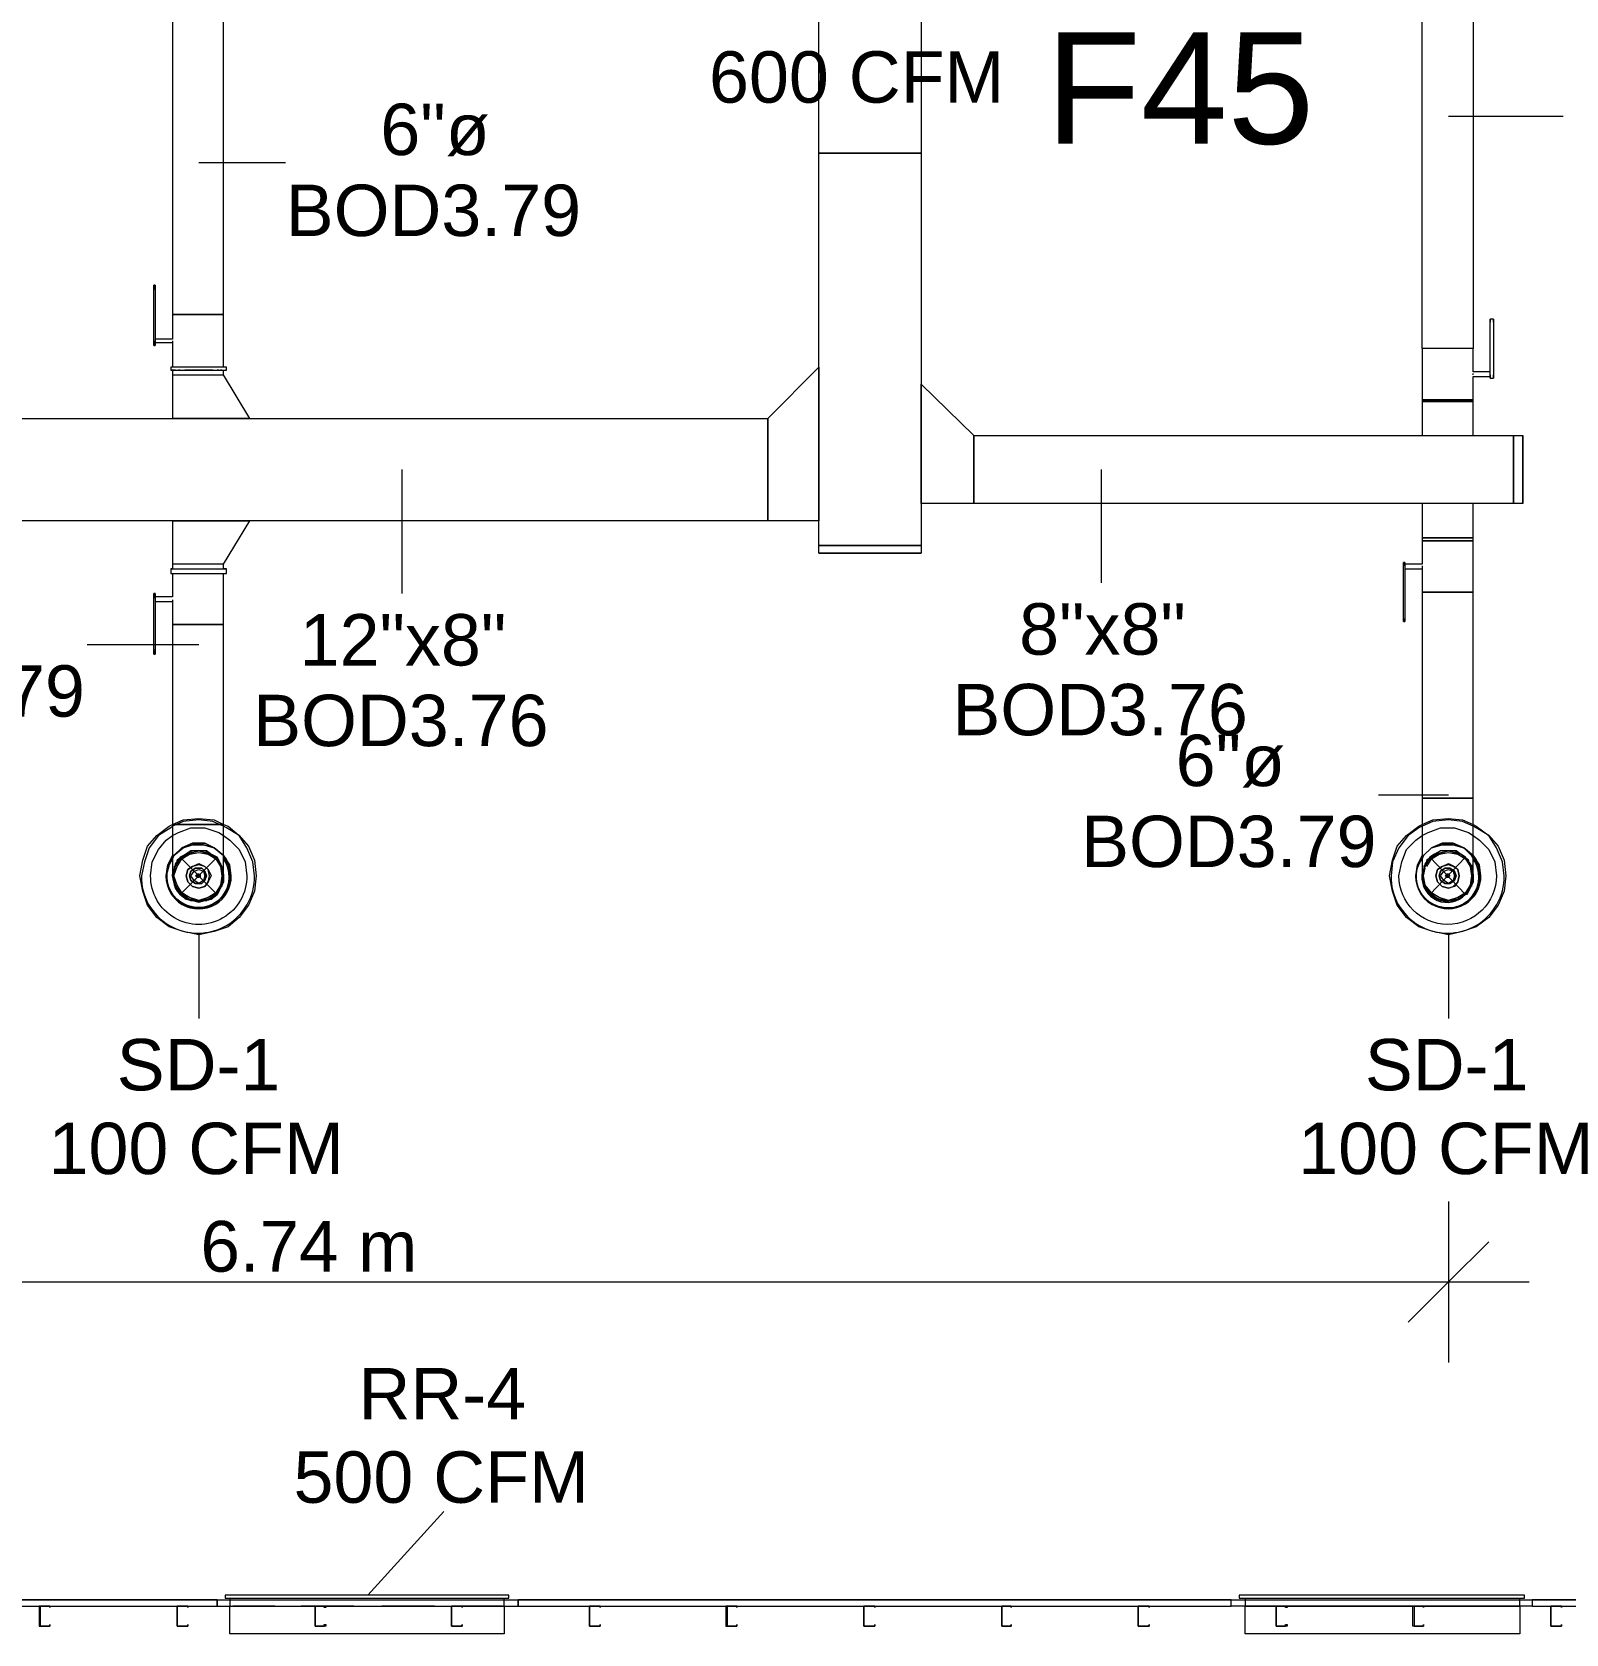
# Model space of a CAD drawing. Header units: metres. Extents: x -2 to 237, y -8 to 52.
# Drawn here: x 10.975 to 15.507, y 34.806 to 39.539 of the extents above; entities that cross this region are included whole.
import ezdxf

# ---------------------------------------------------------------- set-up
doc = ezdxf.new("R2010")
doc.units = ezdxf.units.M
doc.layers.add('HVAC - Ductos', color=5, linetype='Continuous', lineweight=0)
doc.layers.add('PDF4_Text', color=7, linetype='Continuous', lineweight=0)
doc.layers.add('PDF4_Geometry', color=7, linetype='Continuous', lineweight=0, true_color=0xaaaaaa)
doc.styles.add('PDF Arial-BoldMT-Identity-H', font='arial.ttf')
doc.styles.add('PDF Helvetica', font='')
doc.styles.get('PDF Helvetica').set_extended_font_data('Helvetica')

msp = doc.modelspace()

# ---------------------------------------------------------------- linework, layer by layer
at = {"layer": 'HVAC - Ductos', "lineweight": 0}
for points in [[(11.3892, 40.2898), (11.3892, 38.7045), (11.3892, 38.6312), (11.3389, 38.6312)], [(11.5405, 38.5487), (11.5405, 38.7045), (11.5313, 38.7045), (11.5221, 38.7045), (11.5038, 38.7045), (11.4854, 38.7045), (11.4672, 38.7045), (11.4488, 38.7045), (11.4305, 38.7045), (11.4122, 38.7045), (11.3984, 38.7045), (11.3938, 38.7045), (11.3892, 38.7045), (11.3938, 38.7045), (11.3984, 38.7045), (11.4122, 38.7045), (11.4305, 38.7045), (11.4488, 38.7045), (11.4672, 38.7045), (11.4854, 38.7045), (11.5038, 38.7045), (11.5221, 38.7045), (11.5313, 38.7045), (11.5405, 38.7045), (11.5405, 40.2898)], [(15.2332, 40.2165), (15.2332, 38.6037), (15.2241, 38.6037), (15.2104, 38.6037), (15.1966, 38.6037), (15.1782, 38.6037), (15.1599, 38.6037), (15.137, 38.6037), (15.1187, 38.6037), (15.105, 38.6037), (15.0912, 38.6037), (15.0866, 38.6037), (15.0821, 38.6037), (15.0821, 40.2165)], [(15.1599, 39.291), (15.499, 39.291)], [(11.4672, 39.1535), (11.7237, 39.1535)], [(11.3389, 38.7916), (11.3343, 38.7916)], [(11.3343, 38.6266), (11.3343, 38.6221), (11.3343, 38.6175), (11.3343, 38.6129), (11.3343, 38.6175), (11.3343, 38.6221), (11.3343, 38.6266), (11.3343, 38.7778)], [(11.3389, 38.7778), (11.3389, 38.6266), (11.3389, 38.6221), (11.3389, 38.6175), (11.3389, 38.6129), (11.3389, 38.6175), (11.3389, 38.6221)], [(15.2241, 38.4525), (15.2332, 38.4525), (15.2241, 38.4525), (15.2104, 38.4525), (15.1966, 38.4525), (15.1782, 38.4525), (15.1599, 38.4525), (15.137, 38.4525), (15.1187, 38.4525), (15.105, 38.4525), (15.0912, 38.4525), (15.0866, 38.4525), (15.0821, 38.4525), (15.0821, 38.4479), (15.0821, 38.3472), (15.0866, 38.3472), (15.0912, 38.3472), (15.105, 38.3472), (15.1187, 38.3472), (15.137, 38.3472), (15.1599, 38.3472), (15.1782, 38.3472), (15.1966, 38.3472), (15.2104, 38.3472), (15.2241, 38.3472), (15.2332, 38.3472), (15.2332, 38.4479), (15.2332, 38.4525), (15.2332, 38.5213), (15.2836, 38.5213), (15.2836, 38.5259), (15.2836, 38.5213), (15.2836, 38.5167), (15.2836, 38.5213), (15.2836, 38.5259), (15.2836, 38.6816), (15.2836, 38.6862), (15.2836, 38.6908), (15.2836, 38.6862), (15.2836, 38.6816)], [(15.2928, 38.6908), (15.2836, 38.6908)], [(15.2928, 38.6816), (15.2928, 38.6862), (15.2928, 38.6908), (15.2928, 38.6862), (15.2928, 38.6816), (15.2928, 38.5259), (15.2928, 38.5213), (15.2928, 38.5167), (15.2928, 38.5213), (15.2928, 38.5259)], [(11.3343, 38.6129), (11.3389, 38.6129)], [(11.3389, 38.6266), (11.3389, 38.6221), (11.3892, 38.6221), (11.3892, 38.5487)], [(11.3892, 38.6266), (11.3892, 38.6221)], [(15.2836, 38.535), (15.2332, 38.535), (15.2332, 38.6037), (15.2241, 38.6037), (15.2104, 38.6037), (15.1966, 38.6037), (15.1782, 38.6037), (15.1599, 38.6037), (15.137, 38.6037), (15.1187, 38.6037), (15.105, 38.6037), (15.0912, 38.6037), (15.0866, 38.6037), (15.0821, 38.6037), (15.0821, 38.4525), (15.0866, 38.4525), (15.0912, 38.4525)], [(11.5496, 38.5487), (11.545, 38.5487), (11.5359, 38.5487), (11.5267, 38.5487), (11.5084, 38.5487), (11.49, 38.5487), (11.4672, 38.5487), (11.4442, 38.5487), (11.4259, 38.5487), (11.4076, 38.5487), (11.3938, 38.5487), (11.3847, 38.5487), (11.3847, 38.5396)], [(11.3892, 38.5396), (11.3847, 38.5396), (11.3938, 38.5396), (11.4076, 38.5396), (11.4259, 38.5396), (11.4442, 38.5396), (11.4672, 38.5396), (11.49, 38.5396), (11.5084, 38.5396), (11.5267, 38.5396), (11.5359, 38.5396), (11.545, 38.5396), (11.5496, 38.5396), (11.5496, 38.5487), (11.545, 38.5487)], [(11.3984, 38.5396), (11.3938, 38.5396), (11.3892, 38.5396), (11.3892, 38.5259), (11.3938, 38.5259), (11.3984, 38.5259), (11.4122, 38.5259), (11.4305, 38.5259), (11.4488, 38.5259), (11.4672, 38.5259), (11.4854, 38.5259), (11.5038, 38.5259), (11.5221, 38.5259), (11.5313, 38.5259), (11.5405, 38.5259), (11.5405, 38.5396), (11.545, 38.5396), (11.5496, 38.5396)], [(11.4122, 38.5396), (11.4076, 38.5396)], [(11.5084, 38.5396), (11.5038, 38.5396), (11.4854, 38.5396), (11.4672, 38.5396), (11.4488, 38.5396), (11.4305, 38.5396), (11.4259, 38.5396)], [(11.5267, 38.5396), (11.5221, 38.5396)], [(11.5359, 38.5396), (11.5313, 38.5396)], [(11.3892, 38.5259), (11.3892, 38.3976), (11.3984, 38.3976), (11.4122, 38.3976), (11.4351, 38.3976), (11.4672, 38.3976), (11.5405, 38.3976), (11.5725, 38.3976), (11.5954, 38.3976), (11.6138, 38.3976), (11.6183, 38.3976), (11.5405, 38.5259)], [(11.4351, 38.5259), (11.4396, 38.5259)], [(11.4946, 38.5259), (11.4992, 38.5259)], [(13.6022, 38.4983), (13.758, 38.3472)], [(15.2332, 38.5259), (15.2332, 38.5304)], [(15.2836, 38.5167), (15.2928, 38.5167)], [(15.2241, 38.4525), (15.2104, 38.4525), (15.1966, 38.4525), (15.1782, 38.4525), (15.1599, 38.4525), (15.137, 38.4525), (15.1187, 38.4525), (15.105, 38.4525), (15.0912, 38.4525)], [(11.6183, 38.3976), (11.6138, 38.3976), (11.5954, 38.3976), (11.5725, 38.3976), (11.5405, 38.3976), (11.4672, 38.3976), (11.4351, 38.3976), (11.4122, 38.3976), (11.3984, 38.3976), (11.3892, 38.3976)], [(15.3799, 38.1456), (15.3524, 38.1456), (15.3524, 38.3472), (15.3799, 38.3472)], [(15.3799, 38.3472), (15.3799, 38.1456), (15.3799, 38.3472)], [(12.0674, 38.2464), (12.0674, 37.8798)], [(14.1336, 38.2464), (14.1336, 37.9119)], [(15.0317, 37.9531), (15.0821, 37.9531), (15.0821, 37.8844), (15.0866, 37.8844), (15.0912, 37.8844), (15.105, 37.8844), (15.1187, 37.8844), (15.137, 37.8844), (15.1599, 37.8844), (15.1782, 37.8844), (15.1966, 37.8844), (15.2104, 37.8844), (15.2241, 37.8844), (15.2332, 37.8844), (15.2332, 38.0356), (15.2241, 38.0356), (15.2104, 38.0356), (15.1966, 38.0356), (15.1782, 38.0356), (15.1599, 38.0356), (15.137, 38.0356), (15.1187, 38.0356), (15.105, 38.0356), (15.0912, 38.0356), (15.0866, 38.0356), (15.0821, 38.0356), (15.0866, 38.0356), (15.0821, 38.0356), (15.0866, 38.0356), (15.0912, 38.0356), (15.105, 38.0356), (15.1187, 38.0356), (15.137, 38.0356), (15.1599, 38.0356), (15.1782, 38.0356), (15.1966, 38.0356), (15.2104, 38.0356), (15.2241, 38.0356), (15.2332, 38.0356), (15.2332, 38.0447), (15.2332, 38.1456), (15.2241, 38.1456), (15.2104, 38.1456), (15.1966, 38.1456), (15.1782, 38.1456), (15.1599, 38.1456), (15.137, 38.1456), (15.1187, 38.1456), (15.105, 38.1456), (15.0912, 38.1456), (15.0866, 38.1456), (15.0821, 38.1456), (15.0821, 38.0447), (15.0821, 38.0356), (15.0821, 37.9669), (15.0317, 37.9669), (15.0317, 37.9623), (15.0317, 37.9669), (15.0317, 37.9715), (15.0317, 37.9669), (15.0317, 37.9623), (15.0317, 37.8065), (15.0317, 37.802), (15.0317, 37.7974), (15.0317, 37.802), (15.0317, 37.8065)], [(11.5405, 37.9669), (11.6183, 38.0952), (11.6138, 38.0952), (11.5954, 38.0952), (11.5725, 38.0952), (11.5405, 38.0952), (11.4672, 38.0952), (11.4351, 38.0952), (11.4122, 38.0952), (11.3984, 38.0952), (11.3892, 38.0952), (11.3892, 37.9669)], [(11.3892, 38.0952), (11.3984, 38.0952), (11.4122, 38.0952), (11.4351, 38.0952), (11.4672, 38.0952), (11.5405, 38.0952), (11.5725, 38.0952), (11.5954, 38.0952), (11.6138, 38.0952), (11.6183, 38.0952)], [(13.2998, 37.9989), (13.2998, 38.0219), (13.6022, 38.0219), (13.6022, 37.9989)], [(11.3892, 37.9531), (11.3847, 37.9531), (11.3938, 37.9531), (11.4076, 37.9531), (11.4259, 37.9531), (11.4442, 37.9531), (11.4672, 37.9531), (11.49, 37.9531), (11.5084, 37.9531), (11.5267, 37.9531), (11.5359, 37.9531), (11.545, 37.9531), (11.5496, 37.9531), (11.545, 37.9531), (11.5405, 37.9531), (11.5405, 37.9669), (11.5313, 37.9669), (11.5221, 37.9669), (11.5038, 37.9669), (11.4854, 37.9669), (11.4672, 37.9669), (11.4488, 37.9669), (11.4305, 37.9669), (11.4122, 37.9669), (11.3984, 37.9669), (11.3938, 37.9669), (11.3892, 37.9669), (11.3892, 37.9531), (11.3938, 37.9531), (11.3984, 37.9531)], [(11.4396, 37.9669), (11.4351, 37.9669)], [(11.4992, 37.9669), (11.4946, 37.9669)], [(13.6022, 37.9989), (13.2998, 37.9989), (13.6022, 37.9989)], [(15.0317, 37.9715), (15.0271, 37.9715)], [(15.0271, 37.8065), (15.0271, 37.802), (15.0271, 37.7974), (15.0271, 37.802), (15.0271, 37.8065), (15.0271, 37.9623), (15.0271, 37.9669), (15.0271, 37.9715), (15.0271, 37.9669), (15.0271, 37.9623)], [(11.3389, 37.8569), (11.3892, 37.8569), (11.3892, 37.7882), (11.3938, 37.7882), (11.3984, 37.7882), (11.4122, 37.7882), (11.4305, 37.7882), (11.4488, 37.7882), (11.4672, 37.7882), (11.4854, 37.7882), (11.5038, 37.7882), (11.5221, 37.7882), (11.5313, 37.7882), (11.5405, 37.7882), (11.5313, 37.7882), (11.5221, 37.7882), (11.5038, 37.7882), (11.4854, 37.7882), (11.4672, 37.7882), (11.4488, 37.7882), (11.4305, 37.7882), (11.4122, 37.7882), (11.3984, 37.7882), (11.3938, 37.7882), (11.3892, 37.7882), (11.3892, 37.1972), (11.3938, 37.1972), (11.3984, 37.1972), (11.4122, 37.1972), (11.4305, 37.1972), (11.4488, 37.1972), (11.4672, 37.1972), (11.4854, 37.1972), (11.5038, 37.1972), (11.5221, 37.1972), (11.5313, 37.1972), (11.5405, 37.1972), (11.5405, 37.7882), (11.5405, 37.9394)], [(11.3892, 37.9394), (11.3892, 37.8707), (11.3389, 37.8707), (11.3389, 37.8661)], [(11.3847, 37.9531), (11.3847, 37.9394), (11.3938, 37.9394), (11.4076, 37.9394), (11.4259, 37.9394), (11.4442, 37.9394), (11.4672, 37.9394), (11.49, 37.9394), (11.5084, 37.9394), (11.5267, 37.9394), (11.5359, 37.9394), (11.545, 37.9394), (11.5496, 37.9394), (11.5496, 37.9531)], [(11.4076, 37.9531), (11.4122, 37.9531)], [(11.4259, 37.9531), (11.4305, 37.9531), (11.4488, 37.9531), (11.4672, 37.9531), (11.4854, 37.9531), (11.5038, 37.9531), (11.5084, 37.9531)], [(11.5221, 37.9531), (11.5267, 37.9531)], [(11.5313, 37.9531), (11.5359, 37.9531)], [(11.545, 37.9394), (11.5496, 37.9394)], [(15.0821, 37.9623), (15.0821, 37.9577), (15.0821, 37.9531)], [(11.3343, 37.8798), (11.3343, 37.8752), (11.3343, 37.8798)], [(11.3389, 37.8798), (11.3343, 37.8798)], [(11.3343, 37.7149), (11.3343, 37.7103), (11.3343, 37.7058), (11.3343, 37.7012), (11.3343, 37.7058), (11.3343, 37.7103), (11.3343, 37.7149), (11.3343, 37.8661), (11.3343, 37.8707), (11.3343, 37.8752), (11.3343, 37.8798), (11.3343, 37.8752), (11.3343, 37.8707), (11.3343, 37.8661)], [(11.3389, 37.8798), (11.3389, 37.8752), (11.3389, 37.8798)], [(11.3389, 37.8707), (11.3389, 37.8752), (11.3389, 37.8798), (11.3389, 37.8752), (11.3389, 37.8707), (11.3389, 37.8661), (11.3389, 37.7149), (11.3389, 37.7103), (11.3389, 37.7058), (11.3389, 37.7012), (11.3389, 37.7058), (11.3389, 37.7103), (11.3389, 37.7149)], [(11.3892, 37.8615), (11.3892, 37.8569)], [(15.0271, 37.7974), (15.0317, 37.7974)], [(11.4672, 37.7286), (11.1373, 37.7286)], [(11.3343, 37.7012), (11.3389, 37.7012)], [(15.1599, 37.2842), (14.9537, 37.2842)], [(11.3892, 37.1972), (11.4214, 37.2109), (11.4672, 37.2155), (11.513, 37.2109), (11.5405, 37.1972)], [(11.5405, 37.1926), (11.5084, 37.2063), (11.4672, 37.2109), (11.4214, 37.2063), (11.3892, 37.1926)], [(15.0821, 37.1972), (15.1142, 37.2109), (15.1599, 37.2155), (15.2012, 37.2109), (15.2332, 37.1972)], [(15.2332, 37.1926), (15.2012, 37.2063), (15.1599, 37.2109), (15.1142, 37.2063), (15.0821, 37.1926)], [(11.5405, 37.046), (11.5405, 37.0505), (11.5405, 37.0689), (11.5405, 37.1009), (11.5405, 37.1376), (11.5405, 37.1788), (11.5405, 37.1972), (11.5542, 37.1926), (11.5862, 37.1651), (11.6138, 37.133), (11.6321, 37.0918), (11.6367, 37.046), (11.6321, 37.0001), (11.6138, 36.9589), (11.5862, 36.9223), (11.5542, 36.8948), (11.513, 36.8811), (11.4672, 36.8719), (11.4214, 36.8811), (11.3801, 36.8948), (11.3434, 36.9223), (11.3159, 36.9589), (11.3022, 37.0001), (11.2931, 37.046), (11.3022, 37.0918), (11.3159, 37.133), (11.3434, 37.1651), (11.3801, 37.1926), (11.3892, 37.1972), (11.3892, 37.156), (11.3892, 37.1147), (11.3892, 37.0826), (11.3892, 37.0597), (11.3892, 37.046), (11.3892, 37.0505), (11.3892, 37.046), (11.3938, 37.0277), (11.3984, 37.0093), (11.4122, 36.991), (11.4305, 36.9773), (11.4488, 36.9727), (11.4672, 36.9681), (11.4854, 36.9727), (11.5038, 36.9773), (11.5221, 36.991), (11.5313, 37.0093), (11.5405, 37.0277), (11.5405, 37.046), (11.5405, 37.0505), (11.5405, 37.046), (11.5405, 37.0277), (11.5313, 37.0093), (11.5221, 36.991), (11.5038, 36.9773), (11.4854, 36.9727), (11.4672, 36.9681), (11.4488, 36.9727), (11.4305, 36.9773), (11.4122, 36.991), (11.3984, 37.0093), (11.3938, 37.0277), (11.3892, 37.046)], [(11.5405, 37.1972), (11.5313, 37.1972), (11.5221, 37.1972), (11.5038, 37.1972), (11.4854, 37.1972), (11.4672, 37.1972), (11.4488, 37.1972), (11.4305, 37.1972), (11.4122, 37.1972), (11.3984, 37.1972), (11.3938, 37.1972), (11.3892, 37.1972)], [(11.3892, 37.1651), (11.4076, 37.1742), (11.4442, 37.188), (11.4854, 37.188), (11.5267, 37.1742), (11.5405, 37.1651)], [(15.2332, 37.1972), (15.2424, 37.1926), (15.279, 37.1651), (15.3066, 37.133), (15.3248, 37.0918), (15.3294, 37.046), (15.3248, 37.0001), (15.3066, 36.9589), (15.279, 36.9223), (15.2424, 36.8948), (15.2012, 36.8811), (15.1599, 36.8719), (15.1142, 36.8811), (15.0729, 36.8948), (15.0362, 36.9223), (15.0087, 36.9589), (14.995, 37.0001), (14.9859, 37.046), (14.995, 37.0918), (15.0087, 37.133), (15.0362, 37.1651), (15.0729, 37.1926), (15.0821, 37.1972)], [(15.0821, 37.1651), (15.1004, 37.1742), (15.137, 37.188), (15.1782, 37.188), (15.2195, 37.1742), (15.2332, 37.1651)], [(11.5405, 37.0505), (11.5405, 37.0643), (11.5313, 37.0826), (11.5221, 37.1009), (11.5038, 37.1101), (11.4854, 37.1193), (11.4672, 37.1193), (11.4488, 37.1193), (11.4305, 37.1101), (11.4122, 37.1009), (11.3984, 37.0826), (11.3938, 37.0643), (11.3892, 37.0505)], [(11.3984, 37.0139), (11.4122, 36.9956), (11.403, 37.0093), (11.3938, 37.0277), (11.3938, 37.046), (11.3938, 37.0643), (11.403, 37.0826), (11.4122, 37.0964), (11.4305, 37.1101), (11.4488, 37.1147), (11.4672, 37.1193), (11.4854, 37.1147), (11.5038, 37.1101), (11.5176, 37.0964), (11.5313, 37.0826), (11.5359, 37.0643), (11.5405, 37.046), (11.5359, 37.0277), (11.5313, 37.0093), (11.5176, 36.9956)], [(11.4351, 37.1147), (11.4396, 37.1147)], [(11.4442, 37.1147), (11.4672, 37.1193), (11.49, 37.1147)], [(11.4946, 37.1147), (11.4992, 37.1147)], [(15.2332, 37.0505), (15.2332, 37.0643), (15.2241, 37.0826), (15.2104, 37.1009), (15.1966, 37.1101), (15.1782, 37.1193), (15.1599, 37.1193), (15.137, 37.1193), (15.1187, 37.1101), (15.105, 37.1009), (15.0912, 37.0826), (15.0866, 37.0643), (15.0821, 37.0505)], [(15.0912, 37.0139), (15.105, 36.9956), (15.0958, 37.0093), (15.0866, 37.0277), (15.0866, 37.046), (15.0866, 37.0643), (15.0958, 37.0826), (15.105, 37.0964), (15.1233, 37.1101), (15.1416, 37.1147), (15.1599, 37.1193), (15.1782, 37.1147), (15.1966, 37.1101), (15.2104, 37.0964), (15.2241, 37.0826), (15.2286, 37.0643), (15.2332, 37.046), (15.2286, 37.0277), (15.2241, 37.0093), (15.2104, 36.9956)], [(15.0958, 37.0735), (15.1096, 37.0964), (15.1324, 37.1101), (15.1599, 37.1147), (15.1874, 37.1101), (15.2104, 37.0964), (15.2241, 37.0735), (15.2286, 37.046), (15.2241, 37.0185), (15.2104, 36.9956), (15.1874, 36.9818), (15.1599, 36.9727), (15.1324, 36.9818), (15.1096, 36.9956), (15.0912, 37.0185), (15.0866, 37.046), (15.0912, 37.0735)], [(15.1279, 37.1147), (15.1324, 37.1147)], [(15.137, 37.1147), (15.1599, 37.1193), (15.1828, 37.1147), (15.1874, 37.1147), (15.192, 37.1147)], [(11.3938, 37.0735), (11.3984, 37.0735), (11.3984, 37.078), (11.4122, 37.0964), (11.4351, 37.1101)], [(11.3984, 37.0185), (11.3938, 37.046), (11.3984, 37.0689)], [(11.4992, 37.1101), (11.5176, 37.0964), (11.5313, 37.078)], [(11.5359, 37.0689), (11.5405, 37.046), (11.5359, 37.0185)], [(15.0866, 37.0735), (15.0912, 37.078), (15.105, 37.0964), (15.1279, 37.1101)], [(15.0912, 37.0185), (15.0866, 37.046), (15.0912, 37.0689)], [(15.1874, 37.1101), (15.2104, 37.0964), (15.2241, 37.078)], [(15.2286, 37.078), (15.2286, 37.0735)], [(15.2286, 37.0689), (15.2332, 37.046), (15.2286, 37.0185)], [(11.3984, 37.0139), (11.3984, 37.0185), (11.3938, 37.0185)], [(11.5359, 37.0185), (11.5359, 37.0139)], [(15.0912, 37.0139), (15.0866, 37.0185)], [(15.2286, 37.0185), (15.2286, 37.0139)], [(11.5313, 37.0139), (11.5176, 36.9956), (11.5038, 36.9818), (11.4854, 36.9727), (11.4672, 36.9727), (11.4488, 36.9727), (11.4305, 36.9818), (11.4122, 36.9956)], [(11.4351, 36.9818), (11.4168, 36.991)], [(11.4396, 36.9727), (11.4351, 36.9773)], [(11.49, 36.9773), (11.4672, 36.9727), (11.4396, 36.9773)], [(11.4992, 36.9773), (11.4946, 36.9773), (11.4946, 36.9727)], [(11.5176, 36.991), (11.4992, 36.9773)], [(15.2241, 37.0139), (15.2104, 36.9956), (15.1966, 36.9818), (15.1782, 36.9727), (15.1599, 36.9727), (15.1416, 36.9727), (15.1233, 36.9818), (15.105, 36.9956)], [(15.1279, 36.9773), (15.1096, 36.991)], [(15.1324, 36.9727), (15.1279, 36.9773)], [(15.1828, 36.9773), (15.1599, 36.9727), (15.1324, 36.9773)], [(15.192, 36.9773), (15.1874, 36.9773), (15.1828, 36.9727)], [(15.2149, 36.991), (15.2104, 36.991), (15.1874, 36.9773)], [(11.4672, 36.8719), (11.4672, 36.6244)], [(15.1599, 36.8719), (15.1599, 36.6244)], [(15.1599, 36.0838), (15.1599, 35.8456), (15.1599, 35.6074)], [(15.279, 35.9647), (15.1599, 35.8456), (15.0408, 35.7264)], [(6.6289, 35.8456), (8.4204, 35.8456), (15.3982, 35.8456)], [(11.9666, 34.9201), (12.1911, 35.1675)], [(11.545, 34.9109), (12.3835, 34.9109)], [(12.3606, 34.9201), (11.568, 34.9201)], [(14.546, 34.9109), (14.5598, 34.9109), (14.5598, 34.888), (15.3707, 34.888), (15.3707, 34.8055), (14.5598, 34.8055), (14.5598, 34.888), (15.3707, 34.888), (15.3707, 34.9109), (15.3845, 34.9109), (15.3845, 34.9201), (14.5414, 34.9201), (14.5414, 34.9109), (15.3845, 34.9109)], [(15.3615, 34.9201), (14.5689, 34.9201)]]:
    msp.add_lwpolyline(points, dxfattribs=at)
for points in [[(13.6022, 40.0927), (13.6022, 39.181), (13.2998, 39.181), (13.2998, 40.0927)], [(13.2998, 38.0219), (13.2998, 39.181), (13.6022, 39.181), (13.6022, 38.0219)], [(11.3343, 38.7778), (11.3343, 38.7824), (11.3343, 38.787), (11.3343, 38.7916), (11.3343, 38.787), (11.3343, 38.7824)], [(11.3389, 38.7778), (11.3389, 38.7824), (11.3389, 38.787), (11.3389, 38.7916), (11.3389, 38.787), (11.3389, 38.7824)], [(13.1486, 38.3976), (13.2998, 38.5487), (13.2998, 38.0952), (13.1486, 38.0952)], [(13.6022, 38.1456), (13.6022, 38.4983), (13.758, 38.3472), (13.758, 38.1456)], [(15.0821, 38.4525), (15.0866, 38.4525), (15.0912, 38.4525), (15.105, 38.4525), (15.1187, 38.4525), (15.137, 38.4525), (15.1599, 38.4525), (15.1782, 38.4525), (15.1966, 38.4525), (15.2104, 38.4525), (15.2241, 38.4525), (15.2332, 38.4525), (15.2241, 38.4525), (15.2104, 38.4525), (15.1966, 38.4525), (15.1782, 38.4525), (15.1599, 38.4525), (15.137, 38.4525), (15.1187, 38.4525), (15.105, 38.4525), (15.0912, 38.4525), (15.0866, 38.4525)], [(15.0821, 38.4479), (15.0866, 38.4479), (15.0912, 38.4479), (15.105, 38.4479), (15.1187, 38.4479), (15.137, 38.4479), (15.1599, 38.4479), (15.1782, 38.4479), (15.1966, 38.4479), (15.2104, 38.4479), (15.2241, 38.4479), (15.2332, 38.4479), (15.2241, 38.4479), (15.2104, 38.4479), (15.1966, 38.4479), (15.1782, 38.4479), (15.1599, 38.4479), (15.137, 38.4479), (15.1187, 38.4479), (15.105, 38.4479), (15.0912, 38.4479), (15.0866, 38.4479)], [(15.1599, 38.4479), (15.137, 38.4479), (15.1187, 38.4479), (15.105, 38.4479), (15.0912, 38.4479), (15.0866, 38.4479), (15.0821, 38.4479), (15.0866, 38.4479), (15.0912, 38.4479), (15.105, 38.4479), (15.1187, 38.4479), (15.137, 38.4479), (15.1599, 38.4479), (15.1782, 38.4479), (15.1966, 38.4479), (15.2104, 38.4479), (15.2241, 38.4479), (15.2332, 38.4479), (15.2241, 38.4479), (15.2104, 38.4479), (15.1966, 38.4479), (15.1782, 38.4479)], [(10.6425, 38.3976), (13.1486, 38.3976), (13.1486, 38.0952), (10.6425, 38.0952)], [(13.758, 38.3472), (15.3524, 38.3472), (15.3524, 38.1456), (13.758, 38.1456)], [(15.0866, 38.0447), (15.0821, 38.0447), (15.0866, 38.0447), (15.0912, 38.0447), (15.105, 38.0447), (15.1187, 38.0447), (15.137, 38.0447), (15.1599, 38.0447), (15.1782, 38.0447), (15.1966, 38.0447), (15.2104, 38.0447), (15.2241, 38.0447), (15.2332, 38.0447), (15.2241, 38.0447), (15.2104, 38.0447), (15.1966, 38.0447), (15.1782, 38.0447), (15.1599, 38.0447), (15.137, 38.0447), (15.1187, 38.0447), (15.105, 38.0447), (15.0912, 38.0447), (15.0866, 38.0447), (15.0821, 38.0447)], [(15.2332, 37.8844), (15.2241, 37.8844), (15.2104, 37.8844), (15.1966, 37.8844), (15.1782, 37.8844), (15.1599, 37.8844), (15.137, 37.8844), (15.1187, 37.8844), (15.105, 37.8844), (15.0912, 37.8844), (15.0866, 37.8844), (15.0821, 37.8844), (15.0821, 37.275), (15.0866, 37.275), (15.0912, 37.275), (15.105, 37.275), (15.1187, 37.275), (15.137, 37.275), (15.1599, 37.275), (15.1782, 37.275), (15.1966, 37.275), (15.2104, 37.275), (15.2241, 37.275), (15.2332, 37.275)], [(11.3938, 37.1055), (11.4214, 37.1284), (11.4488, 37.1376), (11.4809, 37.1376), (11.513, 37.1284), (11.5405, 37.1055), (11.5405, 37.0964), (11.5405, 37.1055), (11.513, 37.1284), (11.4854, 37.1422), (11.4488, 37.1422), (11.4168, 37.1284), (11.3938, 37.1055), (11.3892, 37.1055), (11.3938, 37.1055), (11.3892, 37.0964)], [(11.513, 37.1284), (11.4809, 37.1376), (11.4488, 37.1376), (11.4214, 37.1284), (11.3938, 37.1055), (11.4168, 37.1284), (11.4488, 37.1422), (11.4854, 37.1422), (11.513, 37.1284), (11.5405, 37.1055)], [(11.4946, 37.1101), (11.5176, 37.0964), (11.5313, 37.0735), (11.5359, 37.046), (11.5313, 37.0185), (11.5176, 36.9956), (11.4946, 36.9818), (11.4672, 36.9727), (11.4396, 36.9818), (11.4168, 36.9956), (11.403, 37.0185), (11.3938, 37.046), (11.403, 37.0735), (11.4168, 37.0964), (11.4396, 37.1101), (11.4672, 37.1147)], [(15.0866, 37.1055), (15.1096, 37.1284), (15.1416, 37.1422), (15.1737, 37.1422), (15.2058, 37.1284), (15.2332, 37.1055), (15.2058, 37.1284), (15.1737, 37.1422), (15.1416, 37.1422), (15.1096, 37.1284), (15.0866, 37.1055), (15.0821, 37.1055)], [(15.2286, 37.1055), (15.2058, 37.1284), (15.1737, 37.1376), (15.1416, 37.1376), (15.1096, 37.1284), (15.0866, 37.1055), (15.0821, 37.0964), (15.0866, 37.1055), (15.1096, 37.1284), (15.1416, 37.1376), (15.1737, 37.1376), (15.2058, 37.1284), (15.2286, 37.1055), (15.2332, 37.0964)], [(11.3892, 37.1055), (11.3755, 37.078), (11.371, 37.046), (11.3755, 37.078)], [(11.4488, 37.0735), (11.4351, 37.0643), (11.4305, 37.046), (11.4351, 37.0643), (11.4488, 37.0735), (11.4672, 37.0826), (11.4854, 37.0735), (11.4946, 37.0643), (11.5038, 37.046), (11.4946, 37.0277), (11.4854, 37.0139), (11.4672, 37.0093), (11.4488, 37.0139), (11.4351, 37.0277), (11.4305, 37.046), (11.4351, 37.0277), (11.4488, 37.0139), (11.4672, 37.0093), (11.4854, 37.0139), (11.4946, 37.0277), (11.4992, 37.046), (11.4946, 37.0643), (11.4854, 37.0735), (11.4672, 37.078)], [(11.4442, 37.0597), (11.4396, 37.046), (11.4442, 37.0597), (11.458, 37.0689), (11.4763, 37.0689), (11.4854, 37.0597), (11.49, 37.046), (11.4854, 37.0597), (11.4763, 37.0689), (11.458, 37.0689)], [(15.0821, 37.1055), (15.0683, 37.078), (15.0637, 37.046), (15.0683, 37.078)], [(15.1279, 37.0643), (15.1233, 37.046), (15.1279, 37.0643), (15.1416, 37.0735), (15.1599, 37.0826), (15.1782, 37.0735), (15.1874, 37.0643), (15.192, 37.046), (15.1874, 37.0643), (15.1737, 37.0735), (15.1599, 37.078), (15.1416, 37.0735)], [(15.137, 37.0597), (15.1324, 37.046), (15.137, 37.0597), (15.1508, 37.0689), (15.1645, 37.0689), (15.1782, 37.0597), (15.1828, 37.046), (15.1782, 37.0597), (15.1645, 37.0689), (15.1508, 37.0689)], [(11.4854, 37.0322), (11.49, 37.046), (11.4854, 37.0322), (11.4763, 37.0231), (11.458, 37.0231), (11.4442, 37.0322), (11.4396, 37.046), (11.4442, 37.0322), (11.458, 37.0231), (11.4763, 37.0231)], [(11.4809, 37.0322), (11.4672, 37.0231), (11.4534, 37.0322), (11.4442, 37.046), (11.4534, 37.0597), (11.4672, 37.0643), (11.4809, 37.0597), (11.4854, 37.046)], [(11.4672, 37.0414), (11.4718, 37.046), (11.4718, 37.0414), (11.4626, 37.0414), (11.458, 37.046), (11.4626, 37.0505), (11.4718, 37.0505), (11.4718, 37.046), (11.4672, 37.0505), (11.4626, 37.0505), (11.4626, 37.046), (11.4626, 37.0414)], [(15.1874, 37.0277), (15.192, 37.046), (15.1874, 37.0277), (15.1782, 37.0139), (15.1599, 37.0093), (15.1416, 37.0139), (15.1279, 37.0277), (15.1233, 37.046), (15.1279, 37.0277), (15.1416, 37.0139), (15.1599, 37.0093), (15.1737, 37.0139)], [(15.1782, 37.0322), (15.1828, 37.046), (15.1782, 37.0322), (15.1645, 37.0231), (15.1508, 37.0231), (15.137, 37.0322), (15.1324, 37.046), (15.137, 37.0322), (15.1508, 37.0231), (15.1645, 37.0231)], [(15.1737, 37.0322), (15.1599, 37.0231), (15.1462, 37.0322), (15.137, 37.046), (15.1462, 37.0597), (15.1599, 37.0643), (15.1737, 37.0597), (15.1782, 37.046)], [(15.1599, 37.0414), (15.1645, 37.046), (15.1599, 37.0414), (15.1553, 37.0414), (15.1508, 37.046), (15.1553, 37.0505), (15.1599, 37.0505), (15.1645, 37.046), (15.1599, 37.0505), (15.1553, 37.0505), (15.1553, 37.046), (15.1553, 37.0414)], [(15.2149, 36.991), (15.2241, 37.0093), (15.2332, 37.0277), (15.2332, 37.046), (15.2332, 37.0505), (15.2332, 37.046), (15.2332, 37.0277), (15.2241, 37.0093)], [(12.3835, 34.9201), (11.545, 34.9201), (11.545, 34.9109), (11.5588, 34.9109), (11.5588, 34.888), (12.3697, 34.888), (12.3697, 34.9109), (12.3835, 34.9109)], [(12.3697, 34.888), (12.3697, 34.8055), (11.5588, 34.8055), (11.5588, 34.888)], [(11.6917, 34.888), (11.568, 34.888)], [(11.9253, 34.888), (11.7695, 34.888)], [(12.1635, 34.888), (12.0078, 34.888)], [(12.3652, 34.888), (12.2461, 34.888)], [(14.688, 34.888), (14.5689, 34.888)], [(14.9263, 34.888), (14.7659, 34.888)], [(15.1645, 34.888), (15.0041, 34.888)], [(15.3661, 34.888), (15.2424, 34.888)]]:
    msp.add_lwpolyline(points, close=True, dxfattribs=at)
for points in [[(15.2332, 37.046), (15.2332, 37.0505), (15.2332, 37.0689), (15.2332, 37.1009), (15.2332, 37.1422), (15.2332, 37.188), (15.2332, 37.2384), (15.2332, 37.275), (15.2241, 37.275), (15.2104, 37.275), (15.1966, 37.275), (15.1782, 37.275), (15.1599, 37.275), (15.137, 37.275), (15.1187, 37.275), (15.105, 37.275), (15.0912, 37.275), (15.0866, 37.275), (15.0821, 37.275), (15.0821, 37.22), (15.0821, 37.1697), (15.0821, 37.1238), (15.0821, 37.0872), (15.0821, 37.0643), (15.0821, 37.046), (15.0821, 37.0505), (15.0821, 37.046, 0.706536), (15.2104, 36.991, -0.664234), (15.0821, 37.046)], [(11.3892, 37.1926), (11.3847, 37.188), (11.348, 37.1651), (11.3205, 37.1284), (11.3067, 37.0872), (11.2976, 37.046, 1.013803), (11.6321, 37.046), (11.6275, 37.0872), (11.6092, 37.1284), (11.5862, 37.1651), (11.5496, 37.188), (11.5405, 37.1926)], [(11.5405, 37.1651), (11.5588, 37.1514), (11.5862, 37.1238), (11.6046, 37.0872), (11.6092, 37.046, -1.013328), (11.3251, 37.046), (11.3297, 37.0872), (11.348, 37.1238), (11.371, 37.1514), (11.3892, 37.1651)], [(15.0821, 37.1926), (15.0729, 37.188), (15.0408, 37.1651), (15.0133, 37.1284), (14.995, 37.0872), (14.9904, 37.046, 1.014005), (15.3248, 37.046), (15.3203, 37.0872), (15.302, 37.1284), (15.279, 37.1651), (15.2424, 37.188), (15.2332, 37.1926)], [(15.2332, 37.1651), (15.2516, 37.1514), (15.279, 37.1238), (15.2974, 37.0872), (15.302, 37.046, -0.994597), (15.0133, 37.046), (15.0225, 37.0872), (15.0362, 37.1238), (15.0637, 37.1514), (15.0821, 37.1651)]]:
    msp.add_lwpolyline(points, format="xyb", dxfattribs=at)
for points in [[(11.371, 37.046, 1.387944), (11.5405, 37.0964), (11.5542, 37.078), (11.5588, 37.046, -1.361261), (11.3892, 37.0964), (11.3801, 37.078), (11.371, 37.046, 1.018922), (11.5634, 37.046), (11.5588, 37.078), (11.5405, 37.1055, -1.406796)], [(15.0637, 37.046, 1.388372), (15.2332, 37.0964), (15.247, 37.078), (15.2516, 37.046, -1.387951), (15.0821, 37.0964), (15.0683, 37.078), (15.0637, 37.046, 1.010578), (15.2562, 37.046), (15.2516, 37.078), (15.2332, 37.1055, -1.407188)]]:
    msp.add_lwpolyline(points, format="xyb", close=True, dxfattribs=at)
at = {"layer": 'PDF4_Geometry', "color": 8, "lineweight": 0, "true_color": 0x808080}
for points in [[(11.5267, 37.0918), (11.49, 37.1193), (11.4442, 37.1193), (11.403, 37.0918), (11.3892, 37.046), (11.403, 37.0001), (11.4442, 36.9727), (11.49, 36.9727), (11.5267, 37.0001), (11.5405, 37.046)], [(15.2195, 37.0918), (15.1828, 37.1193), (15.137, 37.1193), (15.0958, 37.0918), (15.0821, 37.046), (15.0958, 37.0001), (15.137, 36.9727), (15.1828, 36.9727), (15.2195, 37.0001), (15.2332, 37.046)]]:
    msp.add_lwpolyline(points, close=True, dxfattribs=at)
for points in [[(11.4122, 37.1009), (11.5221, 36.991)], [(11.5221, 37.1009), (11.4122, 36.991)], [(15.105, 37.1009), (15.2104, 36.991)], [(15.2104, 37.1009), (15.105, 36.991)]]:
    msp.add_lwpolyline(points, dxfattribs=at)
at = {"layer": 'PDF4_Geometry', "lineweight": 0}
for points in [[(9.0297, 34.9063), (9.0297, 34.888), (8.1409, 34.888), (8.1409, 34.9063), (9.0297, 34.9063), (11.5221, 34.9063), (12.4109, 34.9063), (14.5185, 34.9063)], [(11.4351, 34.888), (11.5221, 34.888), (11.5221, 34.9063), (9.0297, 34.9063), (9.0297, 34.888), (9.3779, 34.888)], [(10.6241, 34.888), (10.9998, 34.888)], [(11.0273, 34.888), (11.403, 34.888)], [(11.5221, 34.9063), (11.5221, 34.888), (12.4109, 34.888), (12.4109, 34.9063)], [(11.8428, 34.888), (11.8428, 34.8834), (11.8383, 34.8834), (11.8383, 34.888), (11.8108, 34.888)], [(12.2461, 34.888), (12.2461, 34.8834), (12.2461, 34.888), (12.2185, 34.888), (12.2139, 34.888)], [(14.2757, 34.888), (14.5185, 34.888), (14.5185, 34.9063), (12.4109, 34.9063), (12.4109, 34.888), (12.6217, 34.888)], [(12.6538, 34.888), (13.0295, 34.888)], [(13.057, 34.888), (13.4327, 34.888)], [(13.4648, 34.888), (13.8405, 34.888)], [(13.8679, 34.888), (14.2482, 34.888)], [(15.4073, 34.9063), (15.4073, 34.888), (14.5185, 34.888), (14.5185, 34.9063), (15.4073, 34.9063), (17.5195, 34.9063), (18.4083, 34.9063), (20.5571, 34.9063)], [(14.6834, 34.888), (14.6834, 34.8834), (14.6788, 34.8834), (14.6788, 34.888), (14.6514, 34.888)], [(15.0866, 34.888), (15.0866, 34.8834), (15.0866, 34.888), (15.0591, 34.888)], [(17.5195, 34.888), (17.5195, 34.9063), (15.4073, 34.9063), (15.4073, 34.888), (15.4623, 34.888)], [(15.4944, 34.888), (15.8701, 34.888)]]:
    msp.add_lwpolyline(points, dxfattribs=at)
for points in [[(11.0273, 34.888), (10.9998, 34.888), (10.9952, 34.888), (10.9952, 34.8285), (10.9998, 34.8285), (11.0273, 34.8285), (11.0273, 34.8331), (11.0273, 34.8285), (10.9998, 34.8285), (10.9998, 34.888), (11.0273, 34.888), (11.0273, 34.8834)], [(11.4351, 34.888), (11.403, 34.888), (11.403, 34.8285), (11.4351, 34.8285), (11.4351, 34.8331), (11.4351, 34.8285), (11.403, 34.8285), (11.403, 34.888), (11.4351, 34.888), (11.4351, 34.8834)], [(11.8108, 34.8285), (11.8383, 34.8285), (11.8383, 34.8331), (11.8428, 34.8331), (11.8428, 34.8285), (11.8108, 34.8285), (11.8108, 34.888)], [(12.2139, 34.8285), (12.2185, 34.8285), (12.2461, 34.8285), (12.2461, 34.8331), (12.2461, 34.8285), (12.2185, 34.8285), (12.2139, 34.8285), (12.2139, 34.888)], [(12.6538, 34.888), (12.6217, 34.888), (12.6217, 34.8285), (12.6538, 34.8285), (12.6538, 34.8331), (12.6538, 34.8285), (12.6217, 34.8285), (12.6217, 34.888), (12.6538, 34.888), (12.6538, 34.8834)], [(13.057, 34.888), (13.0295, 34.888), (13.0249, 34.888), (13.0249, 34.8285), (13.0295, 34.8285), (13.057, 34.8285), (13.057, 34.8331), (13.057, 34.8285), (13.0295, 34.8285), (13.0295, 34.888), (13.057, 34.888), (13.057, 34.8834)], [(13.4648, 34.888), (13.4327, 34.888), (13.4327, 34.8285), (13.4648, 34.8285), (13.4648, 34.8331), (13.4648, 34.8285), (13.4327, 34.8285), (13.4327, 34.888), (13.4648, 34.888), (13.4648, 34.8834)], [(13.8679, 34.888), (13.8405, 34.888), (13.8405, 34.8285), (13.8679, 34.8285), (13.8679, 34.8331), (13.8679, 34.8285), (13.8405, 34.8285), (13.8405, 34.888), (13.8679, 34.888), (13.8679, 34.8834)], [(14.2757, 34.888), (14.2482, 34.888), (14.2436, 34.888), (14.2436, 34.8285), (14.2482, 34.8285), (14.2757, 34.8285), (14.2757, 34.8331), (14.2757, 34.8285), (14.2482, 34.8285), (14.2436, 34.8285), (14.2436, 34.888), (14.2482, 34.888), (14.2757, 34.888), (14.2757, 34.8834)], [(14.6514, 34.8285), (14.6788, 34.8285), (14.6788, 34.8331), (14.6834, 34.8331), (14.6834, 34.8285), (14.6514, 34.8285), (14.6514, 34.888)], [(15.0591, 34.8285), (15.0866, 34.8285), (15.0866, 34.8331), (15.0866, 34.8285), (15.0591, 34.8285), (15.0545, 34.8285), (15.0545, 34.888), (15.0591, 34.888)], [(15.4944, 34.888), (15.4623, 34.888), (15.4623, 34.8285), (15.4944, 34.8285), (15.4944, 34.8331), (15.4944, 34.8285), (15.4623, 34.8285), (15.4623, 34.888), (15.4944, 34.888), (15.4944, 34.8834)]]:
    msp.add_lwpolyline(points, close=True, dxfattribs=at)
at = {"layer": 'PDF4_Geometry', "color": 254, "lineweight": 0, "true_color": 0xd2d2d2}
msp.add_lwpolyline([(10.9952, 34.8743), (10.9998, 34.8743)], dxfattribs=at)

# ---------------------------------------------------------------- texts
at = {"layer": 'PDF4_Text', "color": 232, "lineweight": 70, "true_color": 0xe91e64, "insert": (13.9694, 39.3715), "char_height": 0.32989, "attachment_point": 4, "style": 'PDF Arial-BoldMT-Identity-H'}
msp.add_mtext('F45', dxfattribs=at)
at = {"layer": 'PDF4_Text', "lineweight": 0, "attachment_point": 4, "style": 'PDF Helvetica'}
for s, insert, char_height in [('600 CFM', (12.9751, 39.4053), 0.1519), ('6"ø', (12.0038, 39.2496), 0.1519), ('BOD3.79', (11.7243, 39.0113), 0.1519), ('8"x8"', (13.8915, 37.7742), 0.1519), ('12"x8"', (11.7655, 37.7422), 0.1519), ('BOD3.79', (10.2581, 37.591), 0.1519), ('BOD3.76', (13.6944, 37.536), 0.1519), ('BOD3.76', (11.6281, 37.5039), 0.1519), ('6"ø', (14.3542, 37.3848), 0.1519), ('BOD3.79', (14.0747, 37.1465), 0.1519), ('SD-1', (11.2249, 36.4868), 0.1519), ('SD-1', (14.9132, 36.4868), 0.1519), ('100 CFM', (11.0233, 36.2393), 0.1519), ('100 CFM', (14.7162, 36.2393), 0.1519), ('6.74 m', (11.4723, 35.95), 0.15002), ('RR-4', (11.9396, 35.5154), 0.1519), ('500 CFM', (11.7472, 35.268), 0.1519)]:
    msp.add_mtext(s, dxfattribs=dict(at, insert=insert, char_height=char_height))

doc.saveas('drawing.dxf')
